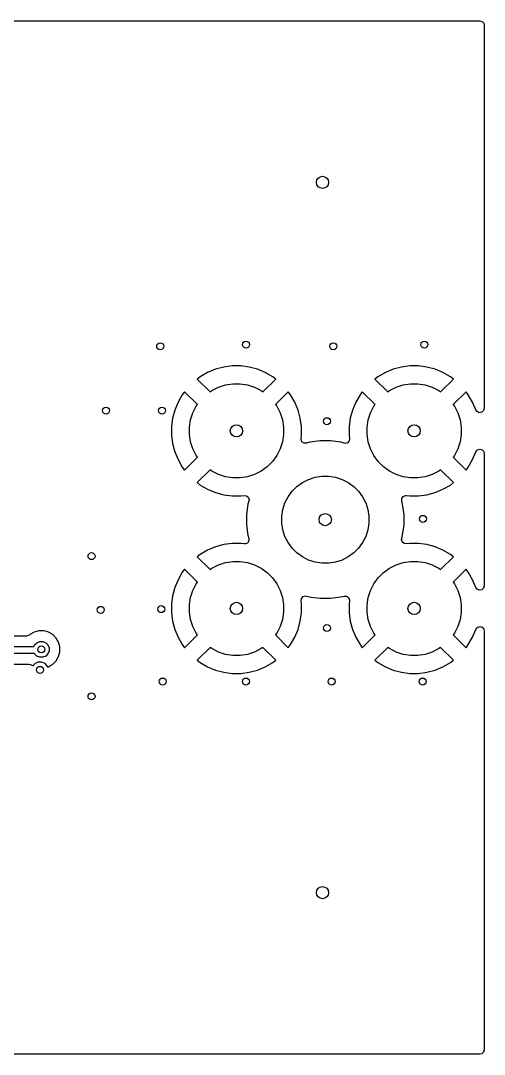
# Model space of a CAD drawing. Extents: x 0.22 to 1.78, y 0.22 to 1.38.
# Drawn here: x 1.26 to 1.782, y 0.218 to 1.382 of the extents above; entities that cross this region are included whole.
import ezdxf

# ---------------------------------------------------------------- set-up
doc = ezdxf.new("R2010")
doc.units = 0
doc.header["$MEASUREMENT"] = 0
doc.layers.add('BLACK', color=7, linetype='CONTINUOUS')

msp = doc.modelspace()

# ---------------------------------------------------------------- linework, layer by layer
at = {"layer": 'BLACK', "linetype": 'CONTINUOUS'}
for p, q in [((0.2229, 1.3821), (1.7771, 1.3821)), ((1.7771, 1.3821), (1.7798, 1.3813)), ((1.7798, 1.3813), (1.7817, 1.3792)), ((1.7817, 1.3792), (1.7821, 1.3771)), ((1.7821, 1.3771), (1.7821, 0.9455)), ((1.4888, 0.992), (1.4796, 0.9895)), ((1.4984, 0.9932), (1.4888, 0.992)), ((1.5079, 0.9932), (1.4984, 0.9932)), ((1.5175, 0.992), (1.5079, 0.9932)), ((1.5267, 0.9895), (1.5175, 0.992)), ((1.6888, 0.992), (1.6796, 0.9895)), ((1.6984, 0.9932), (1.6888, 0.992)), ((1.7079, 0.9932), (1.6984, 0.9932)), ((1.7175, 0.992), (1.7079, 0.9932)), ((1.7267, 0.9895), (1.7175, 0.992)), ((1.4624, 0.981), (1.459, 0.9784)), ((1.459, 0.9784), (1.4734, 0.964)), ((1.4707, 0.9858), (1.4624, 0.981)), ((1.4796, 0.9895), (1.4707, 0.9858)), ((1.4707, 0.9858), (1.4707, 0.9858)), ((1.5356, 0.9858), (1.5267, 0.9895)), ((1.5329, 0.964), (1.5473, 0.9784)), ((1.5439, 0.981), (1.5356, 0.9858)), ((1.5356, 0.9858), (1.5356, 0.9858)), ((1.5473, 0.9784), (1.5439, 0.981)), ((1.5439, 0.981), (1.5439, 0.981)), ((1.5473, 0.9784), (1.5473, 0.9784)), ((1.6624, 0.981), (1.659, 0.9784)), ((1.659, 0.9784), (1.6734, 0.964)), ((1.6707, 0.9858), (1.6624, 0.981)), ((1.6796, 0.9895), (1.6707, 0.9858)), ((1.6707, 0.9858), (1.6707, 0.9858)), ((1.7356, 0.9858), (1.7267, 0.9895)), ((1.7329, 0.964), (1.7473, 0.9784)), ((1.7439, 0.981), (1.7356, 0.9858)), ((1.7356, 0.9858), (1.7356, 0.9858)), ((1.7473, 0.9784), (1.7439, 0.981)), ((1.7439, 0.981), (1.7439, 0.981)), ((1.7473, 0.9784), (1.7473, 0.9784)), ((1.4754, 0.9654), (1.4828, 0.9692)), ((1.4828, 0.9692), (1.4907, 0.9718)), ((1.4907, 0.9718), (1.499, 0.9731)), ((1.499, 0.9731), (1.5073, 0.9731)), ((1.5073, 0.9731), (1.5156, 0.9718)), ((1.5156, 0.9718), (1.5235, 0.9692)), ((1.5235, 0.9692), (1.5309, 0.9654)), ((1.6754, 0.9654), (1.6828, 0.9692)), ((1.6828, 0.9692), (1.6907, 0.9718)), ((1.6907, 0.9718), (1.699, 0.9731)), ((1.699, 0.9731), (1.7073, 0.9731)), ((1.7073, 0.9731), (1.7156, 0.9718)), ((1.7156, 0.9718), (1.7235, 0.9692)), ((1.7235, 0.9692), (1.7309, 0.9654)), ((1.4422, 0.9608), (1.4374, 0.9525)), ((1.4448, 0.9642), (1.4422, 0.9608)), ((1.4593, 0.9498), (1.4448, 0.9642)), ((1.4734, 0.964), (1.4754, 0.9654)), ((1.5309, 0.9654), (1.5329, 0.964)), ((1.5615, 0.9642), (1.547, 0.9498)), ((1.5641, 0.9608), (1.5615, 0.9642)), ((1.5689, 0.9525), (1.5641, 0.9608)), ((1.5641, 0.9608), (1.5641, 0.9608)), ((1.6422, 0.9608), (1.6374, 0.9525)), ((1.6448, 0.9642), (1.6422, 0.9608)), ((1.6593, 0.9498), (1.6448, 0.9642)), ((1.6734, 0.964), (1.6754, 0.9654)), ((1.7309, 0.9654), (1.7329, 0.964)), ((1.7615, 0.9642), (1.747, 0.9498)), ((1.7641, 0.9608), (1.7615, 0.9642)), ((1.7689, 0.9525), (1.7641, 0.9608)), ((1.7641, 0.9608), (1.7641, 0.9608)), ((1.4337, 0.9436), (1.4313, 0.9344)), ((1.4374, 0.9525), (1.4337, 0.9436)), ((1.4374, 0.9525), (1.4374, 0.9525)), ((1.454, 0.9404), (1.4578, 0.9478)), ((1.4578, 0.9478), (1.4593, 0.9498)), ((1.547, 0.9498), (1.5485, 0.9478)), ((1.5485, 0.9478), (1.5523, 0.9404)), ((1.5726, 0.9436), (1.5689, 0.9525)), ((1.5689, 0.9525), (1.5689, 0.9525)), ((1.575, 0.9344), (1.5726, 0.9436)), ((1.6337, 0.9436), (1.6313, 0.9344)), ((1.6374, 0.9525), (1.6337, 0.9436)), ((1.6374, 0.9525), (1.6374, 0.9525)), ((1.654, 0.9404), (1.6578, 0.9478)), ((1.6578, 0.9478), (1.6593, 0.9498)), ((1.747, 0.9498), (1.7485, 0.9478)), ((1.7485, 0.9478), (1.7523, 0.9404)), ((1.7726, 0.9437), (1.7689, 0.9525)), ((1.7689, 0.9525), (1.7689, 0.9525)), ((1.7739, 0.9418), (1.7726, 0.9437)), ((1.7821, 0.9455), (1.7813, 0.9429)), ((1.4313, 0.9344), (1.43, 0.9249)), ((1.4502, 0.9242), (1.4515, 0.9325)), ((1.4515, 0.9325), (1.454, 0.9404)), ((1.5523, 0.9404), (1.5548, 0.9325)), ((1.5548, 0.9325), (1.5561, 0.9242)), ((1.5763, 0.9249), (1.575, 0.9344)), ((1.6313, 0.9344), (1.63, 0.9249)), ((1.6502, 0.9242), (1.6515, 0.9325)), ((1.6515, 0.9325), (1.654, 0.9404)), ((1.7523, 0.9404), (1.7548, 0.9325)), ((1.7548, 0.9325), (1.7561, 0.9242)), ((1.7764, 0.9406), (1.7739, 0.9418)), ((1.7792, 0.941), (1.7764, 0.9406)), ((1.7813, 0.9429), (1.7792, 0.941)), ((1.43, 0.9249), (1.43, 0.9153)), ((1.4502, 0.9159), (1.4502, 0.9242)), ((1.5561, 0.9242), (1.5561, 0.9159)), ((1.5763, 0.9153), (1.5763, 0.9249)), ((1.5763, 0.9249), (1.5763, 0.9249)), ((1.63, 0.9249), (1.63, 0.9153)), ((1.6502, 0.9159), (1.6502, 0.9242)), ((1.7561, 0.9242), (1.7561, 0.9159)), ((1.43, 0.9153), (1.4313, 0.9058)), ((1.4515, 0.9077), (1.4502, 0.9159)), ((1.5561, 0.9159), (1.5548, 0.9077)), ((1.5758, 0.9116), (1.5763, 0.9153)), ((1.5758, 0.9103), (1.5758, 0.9116)), ((1.5769, 0.9078), (1.5758, 0.9103)), ((1.5763, 0.9153), (1.5763, 0.9153)), ((1.5973, 0.9087), (1.5858, 0.9072)), ((1.609, 0.9087), (1.5973, 0.9087)), ((1.5973, 0.9087), (1.5973, 0.9087)), ((1.6205, 0.9072), (1.609, 0.9087)), ((1.609, 0.9087), (1.609, 0.9087)), ((1.6301, 0.9088), (1.6282, 0.9067)), ((1.63, 0.9153), (1.6305, 0.9116)), ((1.6305, 0.9116), (1.6301, 0.9088)), ((1.6515, 0.9077), (1.6502, 0.9159)), ((1.7561, 0.9159), (1.7548, 0.9077)), ((1.4313, 0.9058), (1.4337, 0.8965)), ((1.4337, 0.8965), (1.4374, 0.8877)), ((1.454, 0.8997), (1.4515, 0.9077)), ((1.4578, 0.8923), (1.454, 0.8997)), ((1.5523, 0.8997), (1.5485, 0.8923)), ((1.5548, 0.9077), (1.5523, 0.8997)), ((1.5792, 0.9062), (1.5769, 0.9078)), ((1.582, 0.9061), (1.5792, 0.9062)), ((1.5858, 0.9072), (1.582, 0.9061)), ((1.6243, 0.9061), (1.6205, 0.9072)), ((1.6255, 0.906), (1.6243, 0.9061)), ((1.6282, 0.9067), (1.6255, 0.906)), ((1.654, 0.8997), (1.6515, 0.9077)), ((1.6578, 0.8923), (1.654, 0.8997)), ((1.7523, 0.8997), (1.7485, 0.8923)), ((1.7548, 0.9077), (1.7523, 0.8997)), ((1.7689, 0.8877), (1.7726, 0.8965)), ((1.7726, 0.8965), (1.7743, 0.8987)), ((1.7743, 0.8987), (1.777, 0.8996)), ((1.777, 0.8996), (1.7797, 0.8989)), ((1.7797, 0.8989), (1.7816, 0.8968)), ((1.7816, 0.8968), (1.7821, 0.8946)), ((1.4374, 0.8877), (1.4374, 0.8877)), ((1.4374, 0.8877), (1.4422, 0.8794)), ((1.4448, 0.8759), (1.4593, 0.8903)), ((1.4593, 0.8903), (1.4578, 0.8923)), ((1.5436, 0.8856), (1.5377, 0.8797)), ((1.5485, 0.8923), (1.5436, 0.8856)), ((1.6627, 0.8856), (1.6578, 0.8923)), ((1.6686, 0.8797), (1.6627, 0.8856)), ((1.7485, 0.8923), (1.747, 0.8903)), ((1.747, 0.8903), (1.7615, 0.8759)), ((1.7641, 0.8794), (1.7689, 0.8877)), ((1.7689, 0.8877), (1.7689, 0.8877)), ((1.7821, 0.8946), (1.7821, 0.7455)), ((1.4422, 0.8794), (1.4422, 0.8794)), ((1.4422, 0.8794), (1.4448, 0.8759)), ((1.4448, 0.8759), (1.4448, 0.8759)), ((1.4734, 0.8762), (1.459, 0.8618)), ((1.4754, 0.8748), (1.4734, 0.8762)), ((1.4828, 0.871), (1.4754, 0.8748)), ((1.5309, 0.8748), (1.5235, 0.871)), ((1.5377, 0.8797), (1.5309, 0.8748)), ((1.6754, 0.8748), (1.6686, 0.8797)), ((1.6828, 0.871), (1.6754, 0.8748)), ((1.7309, 0.8748), (1.7235, 0.871)), ((1.7329, 0.8762), (1.7309, 0.8748)), ((1.7473, 0.8618), (1.7329, 0.8762)), ((1.7615, 0.8759), (1.7641, 0.8794)), ((1.459, 0.8618), (1.459, 0.8618)), ((1.459, 0.8618), (1.4624, 0.8591)), ((1.4907, 0.8684), (1.4828, 0.871)), ((1.499, 0.8671), (1.4907, 0.8684)), ((1.5073, 0.8671), (1.499, 0.8671)), ((1.5156, 0.8684), (1.5073, 0.8671)), ((1.5235, 0.871), (1.5156, 0.8684)), ((1.5712, 0.8575), (1.5774, 0.862)), ((1.5774, 0.862), (1.5843, 0.8655)), ((1.5843, 0.8655), (1.5917, 0.8679)), ((1.5917, 0.8679), (1.5993, 0.8691)), ((1.5993, 0.8691), (1.607, 0.8691)), ((1.607, 0.8691), (1.6146, 0.8679)), ((1.6146, 0.8679), (1.622, 0.8655)), ((1.622, 0.8655), (1.6289, 0.862)), ((1.6289, 0.862), (1.6351, 0.8575)), ((1.6907, 0.8684), (1.6828, 0.871)), ((1.699, 0.8671), (1.6907, 0.8684)), ((1.7073, 0.8671), (1.699, 0.8671)), ((1.7156, 0.8684), (1.7073, 0.8671)), ((1.7235, 0.871), (1.7156, 0.8684)), ((1.7439, 0.8591), (1.7473, 0.8618)), ((1.4624, 0.8591), (1.4624, 0.8591)), ((1.4624, 0.8591), (1.4707, 0.8543)), ((1.4707, 0.8543), (1.4707, 0.8543)), ((1.4707, 0.8543), (1.4796, 0.8507)), ((1.4796, 0.8507), (1.4888, 0.8482)), ((1.5612, 0.8458), (1.5657, 0.852)), ((1.5657, 0.852), (1.5712, 0.8575)), ((1.6351, 0.8575), (1.6406, 0.852)), ((1.6406, 0.852), (1.6451, 0.8458)), ((1.7175, 0.8482), (1.7267, 0.8507)), ((1.7267, 0.8507), (1.7356, 0.8543)), ((1.7356, 0.8543), (1.7439, 0.8591)), ((1.7356, 0.8543), (1.7356, 0.8543)), ((1.4888, 0.8482), (1.4984, 0.8469)), ((1.4984, 0.8469), (1.4984, 0.8469)), ((1.4984, 0.8469), (1.5079, 0.8469)), ((1.5079, 0.8469), (1.5116, 0.8474)), ((1.5079, 0.8469), (1.5079, 0.8469)), ((1.5116, 0.8474), (1.5144, 0.847)), ((1.5144, 0.847), (1.5165, 0.8451)), ((1.5171, 0.8412), (1.5161, 0.8374)), ((1.5165, 0.8451), (1.5173, 0.8424)), ((1.5173, 0.8424), (1.5171, 0.8412)), ((1.5553, 0.8316), (1.5577, 0.8389)), ((1.5577, 0.8389), (1.5612, 0.8458)), ((1.6451, 0.8458), (1.6486, 0.8389)), ((1.6486, 0.8389), (1.651, 0.8316)), ((1.6892, 0.8412), (1.6893, 0.844)), ((1.6902, 0.8374), (1.6892, 0.8412)), ((1.6893, 0.844), (1.6908, 0.8463)), ((1.6908, 0.8463), (1.6934, 0.8474)), ((1.6934, 0.8474), (1.6947, 0.8474)), ((1.6947, 0.8474), (1.6984, 0.8469)), ((1.6984, 0.8469), (1.6984, 0.8469)), ((1.6984, 0.8469), (1.7079, 0.8469)), ((1.7079, 0.8469), (1.7175, 0.8482)), ((1.7079, 0.8469), (1.7079, 0.8469)), ((1.5161, 0.8374), (1.5145, 0.8259)), ((1.5541, 0.8239), (1.5553, 0.8316)), ((1.651, 0.8316), (1.6522, 0.8239)), ((1.6918, 0.8259), (1.6902, 0.8374)), ((1.5145, 0.8259), (1.5145, 0.8143)), ((1.5541, 0.8162), (1.5541, 0.8239)), ((1.5553, 0.8086), (1.5541, 0.8162)), ((1.6522, 0.8162), (1.651, 0.8086)), ((1.6522, 0.8239), (1.6522, 0.8162)), ((1.6918, 0.8143), (1.6918, 0.8259)), ((1.5145, 0.8143), (1.5161, 0.8028)), ((1.5577, 0.8012), (1.5553, 0.8086)), ((1.651, 0.8086), (1.6486, 0.8012)), ((1.6902, 0.8028), (1.6918, 0.8143)), ((1.4888, 0.792), (1.4796, 0.7895)), ((1.4984, 0.7932), (1.4888, 0.792)), ((1.5079, 0.7932), (1.4984, 0.7932)), ((1.5116, 0.7927), (1.5079, 0.7932)), ((1.5129, 0.7927), (1.5116, 0.7927)), ((1.5155, 0.7938), (1.5129, 0.7927)), ((1.517, 0.7961), (1.5155, 0.7938)), ((1.5161, 0.8028), (1.5171, 0.7989)), ((1.5171, 0.7989), (1.517, 0.7961)), ((1.5612, 0.7944), (1.5577, 0.8012)), ((1.5657, 0.7881), (1.5612, 0.7944)), ((1.6451, 0.7944), (1.6406, 0.7881)), ((1.6486, 0.8012), (1.6451, 0.7944)), ((1.689, 0.7977), (1.6892, 0.7989)), ((1.6898, 0.795), (1.689, 0.7977)), ((1.6892, 0.7989), (1.6902, 0.8028)), ((1.6919, 0.7932), (1.6898, 0.795)), ((1.6947, 0.7927), (1.6919, 0.7932)), ((1.6984, 0.7932), (1.6947, 0.7927)), ((1.7079, 0.7932), (1.6984, 0.7932)), ((1.7175, 0.792), (1.7079, 0.7932)), ((1.7267, 0.7895), (1.7175, 0.792)), ((1.4624, 0.781), (1.459, 0.7784)), ((1.4707, 0.7858), (1.4624, 0.781)), ((1.4796, 0.7895), (1.4707, 0.7858)), ((1.4707, 0.7858), (1.4707, 0.7858)), ((1.5712, 0.7827), (1.5657, 0.7881)), ((1.5774, 0.7781), (1.5712, 0.7827)), ((1.6351, 0.7827), (1.6289, 0.7781)), ((1.6406, 0.7881), (1.6351, 0.7827)), ((1.7356, 0.7858), (1.7267, 0.7895)), ((1.7439, 0.781), (1.7356, 0.7858)), ((1.7356, 0.7858), (1.7356, 0.7858)), ((1.7473, 0.7784), (1.7439, 0.781)), ((1.7439, 0.781), (1.7439, 0.781)), ((1.459, 0.7784), (1.4734, 0.764)), ((1.4754, 0.7654), (1.4828, 0.7692)), ((1.4828, 0.7692), (1.4907, 0.7718)), ((1.4907, 0.7718), (1.499, 0.7731)), ((1.499, 0.7731), (1.5073, 0.7731)), ((1.5073, 0.7731), (1.5156, 0.7718)), ((1.5156, 0.7718), (1.5235, 0.7692)), ((1.5235, 0.7692), (1.5309, 0.7654)), ((1.5843, 0.7746), (1.5774, 0.7781)), ((1.5917, 0.7722), (1.5843, 0.7746)), ((1.5993, 0.771), (1.5917, 0.7722)), ((1.607, 0.771), (1.5993, 0.771)), ((1.6146, 0.7722), (1.607, 0.771)), ((1.622, 0.7746), (1.6146, 0.7722)), ((1.6289, 0.7781), (1.622, 0.7746)), ((1.6754, 0.7654), (1.6828, 0.7692)), ((1.6828, 0.7692), (1.6907, 0.7718)), ((1.6907, 0.7718), (1.699, 0.7731)), ((1.699, 0.7731), (1.7073, 0.7731)), ((1.7073, 0.7731), (1.7156, 0.7718)), ((1.7156, 0.7718), (1.7235, 0.7692)), ((1.7235, 0.7692), (1.7309, 0.7654)), ((1.7329, 0.764), (1.7473, 0.7784)), ((1.7473, 0.7784), (1.7473, 0.7784)), ((1.4422, 0.7608), (1.4374, 0.7525)), ((1.4448, 0.7642), (1.4422, 0.7608)), ((1.4593, 0.7498), (1.4448, 0.7642)), ((1.4734, 0.764), (1.4754, 0.7654)), ((1.5309, 0.7654), (1.5377, 0.7605)), ((1.5377, 0.7605), (1.5436, 0.7546)), ((1.6627, 0.7546), (1.6686, 0.7605)), ((1.6686, 0.7605), (1.6754, 0.7654)), ((1.7309, 0.7654), (1.7329, 0.764)), ((1.7615, 0.7642), (1.747, 0.7498)), ((1.7641, 0.7608), (1.7615, 0.7642)), ((1.7689, 0.7525), (1.7641, 0.7608)), ((1.7641, 0.7608), (1.7641, 0.7608)), ((1.4374, 0.7525), (1.4337, 0.7436)), ((1.4374, 0.7525), (1.4374, 0.7525)), ((1.454, 0.7404), (1.4578, 0.7478)), ((1.4578, 0.7478), (1.4593, 0.7498)), ((1.5436, 0.7546), (1.5485, 0.7478)), ((1.5485, 0.7478), (1.5523, 0.7404)), ((1.654, 0.7404), (1.6578, 0.7478)), ((1.6578, 0.7478), (1.6627, 0.7546)), ((1.747, 0.7498), (1.7485, 0.7478)), ((1.7485, 0.7478), (1.7523, 0.7404)), ((1.7726, 0.7437), (1.7689, 0.7525)), ((1.7689, 0.7525), (1.7689, 0.7525)), ((1.7821, 0.7455), (1.7813, 0.7429)), ((1.4313, 0.7344), (1.43, 0.7249)), ((1.4337, 0.7436), (1.4313, 0.7344)), ((1.4515, 0.7325), (1.454, 0.7404)), ((1.5523, 0.7404), (1.5548, 0.7325)), ((1.5781, 0.7334), (1.5808, 0.7342)), ((1.5808, 0.7342), (1.582, 0.734)), ((1.582, 0.734), (1.5858, 0.733)), ((1.6205, 0.733), (1.6243, 0.734)), ((1.6243, 0.734), (1.6271, 0.7339)), ((1.6271, 0.7339), (1.6294, 0.7324)), ((1.6515, 0.7325), (1.654, 0.7404)), ((1.7523, 0.7404), (1.7548, 0.7325)), ((1.7739, 0.7418), (1.7726, 0.7437)), ((1.7764, 0.7406), (1.7739, 0.7418)), ((1.7792, 0.741), (1.7764, 0.7406)), ((1.7813, 0.7429), (1.7792, 0.741)), ((1.43, 0.7249), (1.43, 0.7153)), ((1.4502, 0.7242), (1.4515, 0.7325)), ((1.4502, 0.7159), (1.4502, 0.7242)), ((1.5548, 0.7325), (1.5561, 0.7242)), ((1.5561, 0.7242), (1.5561, 0.7159)), ((1.5758, 0.7286), (1.5762, 0.7313)), ((1.5763, 0.7249), (1.5758, 0.7286)), ((1.5762, 0.7313), (1.5781, 0.7334)), ((1.5763, 0.7153), (1.5763, 0.7249)), ((1.5763, 0.7249), (1.5763, 0.7249)), ((1.5858, 0.733), (1.5858, 0.733)), ((1.5858, 0.733), (1.5858, 0.733)), ((1.5858, 0.733), (1.5871, 0.7328)), ((1.5871, 0.7328), (1.5973, 0.7315)), ((1.5973, 0.7315), (1.5973, 0.7315)), ((1.5973, 0.7315), (1.609, 0.7315)), ((1.609, 0.7315), (1.6205, 0.733)), ((1.609, 0.7315), (1.609, 0.7315)), ((1.6294, 0.7324), (1.6305, 0.7298)), ((1.6305, 0.7286), (1.63, 0.7249)), ((1.63, 0.7249), (1.63, 0.7153)), ((1.6305, 0.7298), (1.6305, 0.7286)), ((1.6502, 0.7242), (1.6515, 0.7325)), ((1.6502, 0.7159), (1.6502, 0.7242)), ((1.7548, 0.7325), (1.7561, 0.7242)), ((1.7561, 0.7242), (1.7561, 0.7159)), ((1.43, 0.7153), (1.4313, 0.7058)), ((1.4515, 0.7077), (1.4502, 0.7159)), ((1.5561, 0.7159), (1.5548, 0.7077)), ((1.575, 0.7058), (1.5763, 0.7153)), ((1.5763, 0.7153), (1.5763, 0.7153)), ((1.63, 0.7153), (1.6313, 0.7058)), ((1.6515, 0.7077), (1.6502, 0.7159)), ((1.7561, 0.7159), (1.7548, 0.7077)), ((1.4313, 0.7058), (1.4337, 0.6965)), ((1.454, 0.6997), (1.4515, 0.7077)), ((1.4578, 0.6923), (1.454, 0.6997)), ((1.5523, 0.6997), (1.5485, 0.6923)), ((1.5548, 0.7077), (1.5523, 0.6997)), ((1.5726, 0.6965), (1.575, 0.7058)), ((1.6313, 0.7058), (1.6337, 0.6965)), ((1.654, 0.6997), (1.6515, 0.7077)), ((1.6578, 0.6923), (1.654, 0.6997)), ((1.7523, 0.6997), (1.7485, 0.6923)), ((1.7548, 0.7077), (1.7523, 0.6997)), ((1.7726, 0.6965), (1.7743, 0.6987)), ((1.7743, 0.6987), (1.777, 0.6996)), ((1.777, 0.6996), (1.7797, 0.6989)), ((1.7797, 0.6989), (1.7816, 0.6968)), ((1.2669, 0.689), (1.1319, 0.689)), ((1.268, 0.6891), (1.2669, 0.689)), ((1.2704, 0.6904), (1.268, 0.6891)), ((1.2707, 0.6907), (1.2704, 0.6904)), ((1.2755, 0.6934), (1.2707, 0.6907)), ((1.2707, 0.6907), (1.2707, 0.6907)), ((1.2779, 0.6941), (1.2755, 0.6934)), ((1.2808, 0.6949), (1.2779, 0.6941)), ((1.2863, 0.6949), (1.2808, 0.6949)), ((1.2909, 0.6936), (1.2863, 0.6949)), ((1.2916, 0.6934), (1.2909, 0.6936)), ((1.2963, 0.6907), (1.2916, 0.6934)), ((1.3002, 0.6868), (1.2963, 0.6907)), ((1.2963, 0.6907), (1.2963, 0.6907)), ((1.4337, 0.6965), (1.4374, 0.6877)), ((1.4374, 0.6877), (1.4374, 0.6877)), ((1.4374, 0.6877), (1.4422, 0.6794)), ((1.4448, 0.6759), (1.4593, 0.6903)), ((1.4593, 0.6903), (1.4578, 0.6923)), ((1.5485, 0.6923), (1.547, 0.6903)), ((1.547, 0.6903), (1.5615, 0.6759)), ((1.5641, 0.6794), (1.5689, 0.6877)), ((1.5689, 0.6877), (1.5726, 0.6965)), ((1.5689, 0.6877), (1.5689, 0.6877)), ((1.6337, 0.6965), (1.6374, 0.6877)), ((1.6374, 0.6877), (1.6374, 0.6877)), ((1.6374, 0.6877), (1.6422, 0.6794)), ((1.6448, 0.6759), (1.6593, 0.6903)), ((1.6593, 0.6903), (1.6578, 0.6923)), ((1.7485, 0.6923), (1.747, 0.6903)), ((1.747, 0.6903), (1.7615, 0.6759)), ((1.7641, 0.6794), (1.7689, 0.6877)), ((1.7689, 0.6877), (1.7726, 0.6965)), ((1.7689, 0.6877), (1.7689, 0.6877)), ((1.7816, 0.6968), (1.7821, 0.6946)), ((1.7821, 0.6946), (1.7821, 0.2229)), ((1.1241, 0.6772), (1.2752, 0.6772)), ((1.2752, 0.6772), (1.276, 0.679)), ((1.276, 0.679), (1.2785, 0.6815)), ((1.2785, 0.6815), (1.2817, 0.6829)), ((1.2817, 0.6829), (1.2853, 0.6829)), ((1.2853, 0.6829), (1.2885, 0.6815)), ((1.2885, 0.6815), (1.291, 0.679)), ((1.291, 0.679), (1.2924, 0.6758)), ((1.2924, 0.6758), (1.2924, 0.6722)), ((1.303, 0.682), (1.3002, 0.6868)), ((1.3002, 0.6868), (1.3002, 0.6868)), ((1.3044, 0.6767), (1.303, 0.682)), ((1.303, 0.682), (1.303, 0.682)), ((1.303, 0.682), (1.303, 0.682)), ((1.3044, 0.6712), (1.3044, 0.6767)), ((1.4422, 0.6794), (1.4422, 0.6794)), ((1.4422, 0.6794), (1.4448, 0.6759)), ((1.4448, 0.6759), (1.4448, 0.6759)), ((1.4734, 0.6762), (1.459, 0.6618)), ((1.4754, 0.6748), (1.4734, 0.6762)), ((1.5329, 0.6762), (1.5309, 0.6748)), ((1.5473, 0.6618), (1.5329, 0.6762)), ((1.5615, 0.6759), (1.5641, 0.6794)), ((1.6422, 0.6794), (1.6422, 0.6794)), ((1.6422, 0.6794), (1.6448, 0.6759)), ((1.6448, 0.6759), (1.6448, 0.6759)), ((1.6734, 0.6762), (1.659, 0.6618)), ((1.6754, 0.6748), (1.6734, 0.6762)), ((1.7329, 0.6762), (1.7309, 0.6748)), ((1.7473, 0.6618), (1.7329, 0.6762)), ((1.7615, 0.6759), (1.7641, 0.6794)), ((1.2758, 0.6693), (1.1241, 0.6693)), ((1.276, 0.669), (1.2758, 0.6693)), ((1.2785, 0.6665), (1.276, 0.669)), ((1.2817, 0.6651), (1.2785, 0.6665)), ((1.2853, 0.6651), (1.2817, 0.6651)), ((1.2885, 0.6665), (1.2853, 0.6651)), ((1.291, 0.669), (1.2885, 0.6665)), ((1.2924, 0.6722), (1.291, 0.669)), ((1.3002, 0.6612), (1.303, 0.6659)), ((1.303, 0.6659), (1.3044, 0.6712)), ((1.4828, 0.671), (1.4754, 0.6748)), ((1.4907, 0.6684), (1.4828, 0.671)), ((1.499, 0.6671), (1.4907, 0.6684)), ((1.5073, 0.6671), (1.499, 0.6671)), ((1.5156, 0.6684), (1.5073, 0.6671)), ((1.5235, 0.671), (1.5156, 0.6684)), ((1.5309, 0.6748), (1.5235, 0.671)), ((1.6828, 0.671), (1.6754, 0.6748)), ((1.6907, 0.6684), (1.6828, 0.671)), ((1.699, 0.6671), (1.6907, 0.6684)), ((1.7073, 0.6671), (1.699, 0.6671)), ((1.7156, 0.6684), (1.7073, 0.6671)), ((1.7235, 0.671), (1.7156, 0.6684)), ((1.7309, 0.6748), (1.7235, 0.671)), ((1.1319, 0.6575), (1.269, 0.6575)), ((1.269, 0.6575), (1.2715, 0.6568)), ((1.2715, 0.6568), (1.2742, 0.6553)), ((1.2742, 0.6553), (1.2745, 0.656)), ((1.2745, 0.656), (1.277, 0.6585)), ((1.277, 0.6585), (1.2802, 0.6598)), ((1.2802, 0.6598), (1.2838, 0.6598)), ((1.2838, 0.6598), (1.287, 0.6585)), ((1.287, 0.6585), (1.2895, 0.656)), ((1.2895, 0.656), (1.2903, 0.6542)), ((1.2903, 0.6542), (1.2916, 0.6545)), ((1.2916, 0.6545), (1.294, 0.6559)), ((1.2916, 0.6545), (1.2916, 0.6545)), ((1.2916, 0.6545), (1.2916, 0.6545)), ((1.294, 0.6559), (1.2963, 0.6573)), ((1.2963, 0.6573), (1.3002, 0.6612)), ((1.459, 0.6618), (1.459, 0.6618)), ((1.459, 0.6618), (1.4624, 0.6591)), ((1.4624, 0.6591), (1.4624, 0.6591)), ((1.4624, 0.6591), (1.4707, 0.6543)), ((1.4707, 0.6543), (1.4707, 0.6543)), ((1.4707, 0.6543), (1.4796, 0.6507)), ((1.5267, 0.6507), (1.5356, 0.6543)), ((1.5356, 0.6543), (1.5439, 0.6591)), ((1.5356, 0.6543), (1.5356, 0.6543)), ((1.5439, 0.6591), (1.5473, 0.6618)), ((1.659, 0.6618), (1.659, 0.6618)), ((1.659, 0.6618), (1.6624, 0.6591)), ((1.6624, 0.6591), (1.6624, 0.6591)), ((1.6624, 0.6591), (1.6707, 0.6543)), ((1.6707, 0.6543), (1.6707, 0.6543)), ((1.6707, 0.6543), (1.6796, 0.6507)), ((1.7267, 0.6507), (1.7356, 0.6543)), ((1.7356, 0.6543), (1.7439, 0.6591)), ((1.7356, 0.6543), (1.7356, 0.6543)), ((1.7439, 0.6591), (1.7473, 0.6618)), ((1.4796, 0.6507), (1.4888, 0.6482)), ((1.4888, 0.6482), (1.4984, 0.6469)), ((1.4984, 0.6469), (1.4984, 0.6469)), ((1.4984, 0.6469), (1.5079, 0.6469)), ((1.5079, 0.6469), (1.5175, 0.6482)), ((1.5079, 0.6469), (1.5079, 0.6469)), ((1.5175, 0.6482), (1.5267, 0.6507)), ((1.6796, 0.6507), (1.6888, 0.6482)), ((1.6888, 0.6482), (1.6984, 0.6469)), ((1.6984, 0.6469), (1.6984, 0.6469)), ((1.6984, 0.6469), (1.7079, 0.6469)), ((1.7079, 0.6469), (1.7175, 0.6482)), ((1.7079, 0.6469), (1.7079, 0.6469)), ((1.7175, 0.6482), (1.7267, 0.6507)), ((1.7821, 0.2229), (1.7813, 0.2202)), ((1.7771, 0.2179), (0.2229, 0.2179)), ((1.7792, 0.2183), (1.7771, 0.2179)), ((1.7813, 0.2202), (1.7792, 0.2183))]:
    msp.add_line(p, q, dxfattribs=at)
at = {"layer": 'BLACK'}
for centre, radius in [((1.6, 1.2), 0.00689), ((1.4173, 1.0154), 0.00394), ((1.5138, 1.0173), 0.00394), ((1.6122, 1.0154), 0.00394), ((1.7146, 1.0173), 0.00394), ((1.3563, 0.9429), 0.00394), ((1.4193, 0.9429), 0.00394), ((1.605, 0.931), 0.00394), ((1.5031, 0.9201), 0.00689), ((1.7031, 0.9201), 0.00689), ((1.6031, 0.8201), 0.00689), ((1.713, 0.821), 0.00394), ((1.34, 0.779), 0.00394), ((1.3504, 0.7185), 0.00394), ((1.4185, 0.7193), 0.00394), ((1.5031, 0.7201), 0.00689), ((1.7031, 0.7201), 0.00689), ((1.605, 0.698), 0.00394), ((1.2835, 0.674), 0.00394), ((1.282, 0.6509), 0.00394), ((1.4201, 0.6378), 0.00394), ((1.5138, 0.6378), 0.00394), ((1.6102, 0.6378), 0.00394), ((1.7126, 0.6378), 0.00394), ((1.34, 0.621), 0.00394), ((1.6, 0.4), 0.00689)]:
    msp.add_circle(centre, radius, dxfattribs=at)
at = {"layer": 'WHITE'}
for centre, radius in [((1.6, 1.2), 0.00689), ((1.4173, 1.0154), 0.00394), ((1.5138, 1.0173), 0.00394), ((1.6122, 1.0154), 0.00394), ((1.7146, 1.0173), 0.00394), ((1.3563, 0.9429), 0.00394), ((1.4193, 0.9429), 0.00394), ((1.605, 0.931), 0.00394), ((1.5031, 0.9201), 0.00689), ((1.7031, 0.9201), 0.00689), ((1.6031, 0.8201), 0.00689), ((1.713, 0.821), 0.00394), ((1.34, 0.779), 0.00394), ((1.3504, 0.7185), 0.00394), ((1.4185, 0.7193), 0.00394), ((1.5031, 0.7201), 0.00689), ((1.7031, 0.7201), 0.00689), ((1.605, 0.698), 0.00394), ((1.2835, 0.674), 0.00394), ((1.282, 0.6509), 0.00394), ((1.4201, 0.6378), 0.00394), ((1.5138, 0.6378), 0.00394), ((1.6102, 0.6378), 0.00394), ((1.7126, 0.6378), 0.00394), ((1.34, 0.621), 0.00394), ((1.6, 0.4), 0.00689)]:
    msp.add_circle(centre, radius, dxfattribs=at)

doc.saveas('drawing.dxf')
